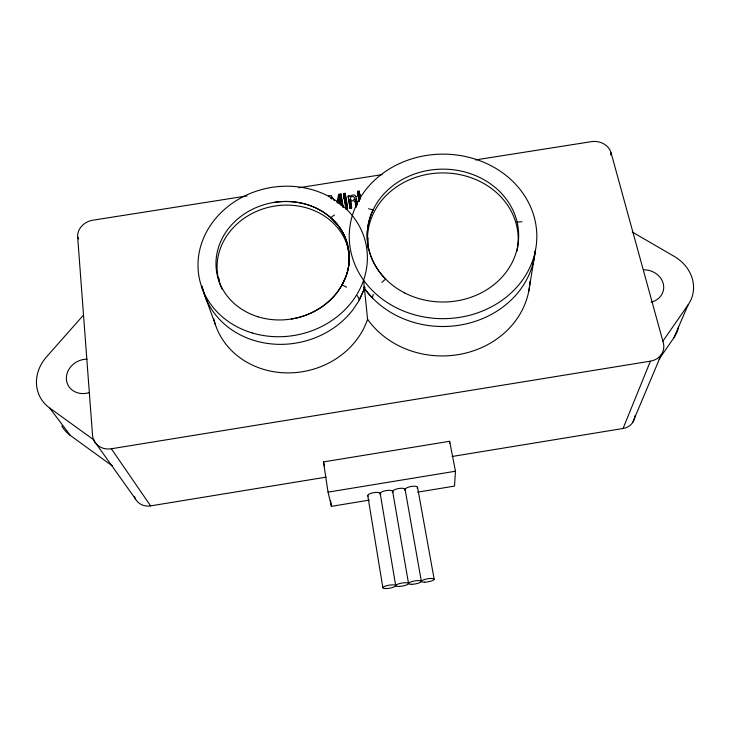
<?xml version="1.0" encoding="UTF-8"?>
<svg xmlns="http://www.w3.org/2000/svg" width="730" height="730" viewBox="0 0 730 730"><rect width="100%" height="100%" fill="white"/><g stroke="black" fill="none" stroke-linecap="round" stroke-linejoin="round"><path stroke-width="1.09" d="M449.543 443.53L449.643 441.285L323.481 461.917L328.044 492.139L331.438 506.337L369.48 500.077M449.643 441.285L455.465 471.224L454.525 486.089L417.596 492.166M350.747 202.511C353.128 197.301 357.49 203.643 355.948 207.083M528.794 291.087L535.473 250.299M336.913 202.584L338.684 194.326L340.983 193.961L343.164 207.274M338.337 202.684L338.775 200.631M339.103 199.089L338.684 194.326M339.368 204.017L340.171 200.294L339.651 196.051L338.026 203.524M610.517 154.933L611.056 152.734A16.443 13.852 7.3 0 0 591.409 141.656L475.495 159.925M452.071 456.496L623.055 428.483L650.412 361.168A17.766 15.731 16.5 0 0 663.278 342.653L611.056 152.734M632.654 422.588L661.307 354.57M659.062 359.215L673.936 337.716L688.071 304.93A39.885 34.675 14.1 0 0 674.1 256.303L632.198 232.012M662.685 341.448L688.071 304.93M83.311 315.287L46.51 356.906A40.506 35.442 -27.6 0 0 49.631 407.979L70.418 435.527L112.612 466.123M291.325 319.01L295.039 318.316A67.16 59.084 -11.3 0 0 316.053 310.46A66.293 58.345 -11.3 0 0 322.623 306.317A67.498 59.376 -11.3 0 0 336.959 292.648L341.302 286.279L345.628 277.318A67.753 59.604 -11.3 0 0 349.022 263.192L349.15 253.684L346.248 240.234A67.397 59.303 -11.3 0 0 337.26 224.42L330.818 217.722A17.639 7.054 -48.8 0 1 334.404 215.012M247.032 195.914L92.856 220.204A16.671 14.116 -20.5 0 0 77.654 236.931L92.528 435.19A17.994 16.069 -29.6 0 0 111.352 448.758L650.412 361.168M134.42 496.364A15.768 14.39 -32.4 0 0 150.608 505.89L326.091 477.137M328.044 492.139L455.465 471.224M298.807 187.756L382.082 174.634M343.575 193.55L345.162 193.304L345.436 194.855L343.848 195.111L343.575 193.55L344.35 199.363L344.076 197.812M357.618 191.333L358.311 197.155L357.618 191.333L359.206 191.087L359.89 196.908L359.206 191.087M357.892 192.893L359.479 192.638M344.104 196.598L345.691 196.352L347.115 204.5L347.589 208.716L346.011 208.963L344.104 196.598L346.011 208.963M356.003 207.384C354.433 204.692 357.043 197.584 352.973 196.379C347.197 196.689 352.325 205.477 351.577 208.087L349.989 208.333L348.101 195.968L349.533 195.74L349.834 196.717A3.367 2.92 -5.9 0 1 351.577 195.357L352.015 195.229A3.294 2.847 -5.9 0 1 356.176 196.507M358.932 200.668L358.156 194.381L359.744 194.125L360.656 199.217M339.213 198.578L340.499 198.377M341.211 198.268L340.983 193.961M348.575 200.221L349.287 200.102M342.908 205.166L341.257 205.431L339.651 196.051M345.518 204.756L347.115 204.5M349.989 208.333L349.524 204.126L351.121 203.871M355.565 203.168L357.162 202.913L356.185 197.483A7.218 6.241 -6.1 0 0 355.957 196.607M274.133 202.402L277.719 201.927A67.169 59.103 -11.3 0 1 295.668 202.128A66.266 58.3 -11.2 0 1 306.418 204.4A67.516 59.413 -11.3 0 1 323.719 212.33L329.704 216.755L336.557 223.581A67.762 59.632 -11.3 0 1 344.295 235.544L347.553 244.386L349.305 258.073A67.388 59.294 -11.3 0 1 346.029 276.268L342.051 284.955A18.049 6.753 29.3 0 1 346.567 287.191M49.631 407.979L94.343 440.245M94.206 441.02L135.479 498.955M111.352 448.758L150.608 505.89M331.584 199.007L330.59 197.337L330.681 197.93M333.701 199.673L331.228 195.503L328.655 195.905L328.765 196.607M333.975 200.139L334.249 200.604M77.654 236.931L78.694 238.938M201.444 286.269L215.469 324.868M323.481 461.917L324.485 466.224M356.614 201.736L356.915 203.414M417.533 487.239L434.149 579.145M358.156 194.381L359.434 201.507M405.086 489.283L421.374 581.491M351.577 208.087L350.774 203.506M350.144 200.85L350.3 200.96A3.349 2.902 -5.9 0 1 351.459 199.874M348.101 195.968L349.524 204.126M345.655 197.565L345.92 199.107M346.358 201.608L347.589 208.716M392.667 491.463L408.535 583.516A6.506 1.533 -9.7 0 1 398.991 586.436A6.506 1.533 -9.7 0 1 398.835 583.772A6.506 1.533 -9.7 0 1 408.535 583.516M341.494 198.222L341.859 200.303M341.978 200.996L342.58 204.482M342.698 205.185L343.054 207.274M340.171 200.294L340.974 204.957M380.211 493.517L395.706 585.652A6.506 1.533 -9.6 0 1 386.216 588.562A6.506 1.533 -9.6 0 1 385.951 585.916A6.506 1.533 -9.6 0 1 395.706 585.652M367.756 495.561L382.876 587.787M330.617 500.899L331.438 506.337M345.162 193.304L346.184 200.595M363.595 280.174L367.582 319.275A79.816 71.248 -11.6 0 1 287.584 372.893A79.816 71.248 -11.6 0 1 213.671 318.462M357.162 202.913L357.371 205.03M359.744 194.125L360.054 197.328M368.413 249.404A75.354 66.165 -0.1 0 1 443.858 172.919A75.354 66.165 -0.1 0 1 516.94 251.12M222.029 289.144A66.612 58.683 -11.3 0 1 267.052 207.694A66.612 58.683 -11.3 0 1 349.323 254.861M678.526 327.213A37.723 33.188 14.9 0 1 673.936 337.716M644.015 269.817A18.734 16.316 13.7 0 1 663.36 284.116A18.734 16.316 13.7 0 1 651.169 302.156M634.899 415.863A15.585 14.126 19 0 1 623.055 428.483M70.418 435.527A38.279 33.881 -28.5 0 1 61.794 425.982M89.544 392.484A19.007 16.671 -27.2 0 1 66.412 379.381A19.007 16.671 -27.2 0 1 87.043 359.206M530.007 281.251A88.029 78.338 0.2 0 1 464.535 353.366A88.029 78.338 0.2 0 1 367.582 319.275M219.219 280.137A66.174 58.391 -11.3 0 1 218.909 278.139M367.893 242.396A74.862 65.837 0 0 1 368.139 237.934M364.735 287.474A84.963 74.98 -11.4 0 1 363.713 290.394L358.339 301.709L352.918 309.766A84.634 74.688 -11.4 0 1 334.951 327.077A83.129 73.401 -11.3 0 1 322.541 334.523A84.215 74.323 -11.3 0 1 300.222 342.279L295.541 343.155A83.95 74.104 -11.3 0 1 202.237 286.315M364.836 287.191A84.507 74.588 -11.4 0 1 364.197 289.071L359.269 300.039A18.049 6.753 29.3 0 0 357.043 295.568M372.583 298.132A18.04 6.46 -44.7 0 1 373.285 294.4M381.899 282.401A18.04 6.46 -44.7 0 1 385.668 279.088A75.464 66.184 -0.1 0 1 368.121 245.891A75.455 66.174 -0.1 0 1 373.057 210.003M372.601 298.114A92.236 81.149 0 0 1 363.695 287.328M517.123 222.194A17.903 8.349 -13.9 0 1 521.941 221.765M368.55 208.789A17.602 7.902 25.8 0 1 373.039 209.994M535.136 251.211A92.555 81.431 0 0 1 459.489 325.178A92.528 81.404 0 0 1 363.531 287.082M368.239 496.163A6.314 1.916 -9.5 0 1 373.514 492.668A6.314 1.916 -9.5 0 1 380.02 494.091M380.677 494.11A6.314 1.916 -9.7 0 1 386.243 490.569A6.314 1.916 -9.7 0 1 392.329 492.202M393.114 492.066A6.305 1.916 -9.9 0 1 398.753 488.516A6.305 1.916 -9.9 0 1 404.758 490.158M405.542 490.031A6.305 1.916 -10.1 0 1 411.255 486.463A6.305 1.916 -10.1 0 1 417.177 488.114M353.658 199.281A3.276 2.838 -5.9 0 1 354.634 199.381M355.93 200.002A3.276 2.838 -5.9 0 1 356.267 200.303M390.486 304.565A93.796 82.271 -0.1 0 0 536.587 242.223A93.796 82.271 -0.1 0 0 402.02 162.434A93.796 82.271 -0.1 0 0 390.486 304.565M252.224 332.953A85.063 74.852 -11.3 0 0 366.36 246.165A85.063 74.852 -11.3 0 0 229.485 205.303A85.063 74.852 -11.3 0 0 252.224 332.953M257.927 316.756A66.959 58.92 -11.3 0 0 348.612 249.35A66.959 58.92 -11.3 0 0 241.356 216.053A66.959 58.92 -11.3 0 0 257.927 316.756M404.849 293.022A75.747 66.43 -0.1 0 0 518.674 235.754A75.747 66.43 -0.1 0 0 405.26 177.956A75.747 66.43 -0.1 0 0 404.849 293.022M411.766 584.31A6.497 1.533 -9.9 0 0 421.356 581.381A6.497 1.533 -9.9 0 0 411.711 581.637A6.497 1.533 -9.9 0 0 411.766 584.31M424.531 582.193A6.497 1.533 -10 0 0 434.168 579.255A6.497 1.533 -10 0 0 424.586 579.492A6.497 1.533 -10 0 0 424.531 582.193"/></g></svg>
